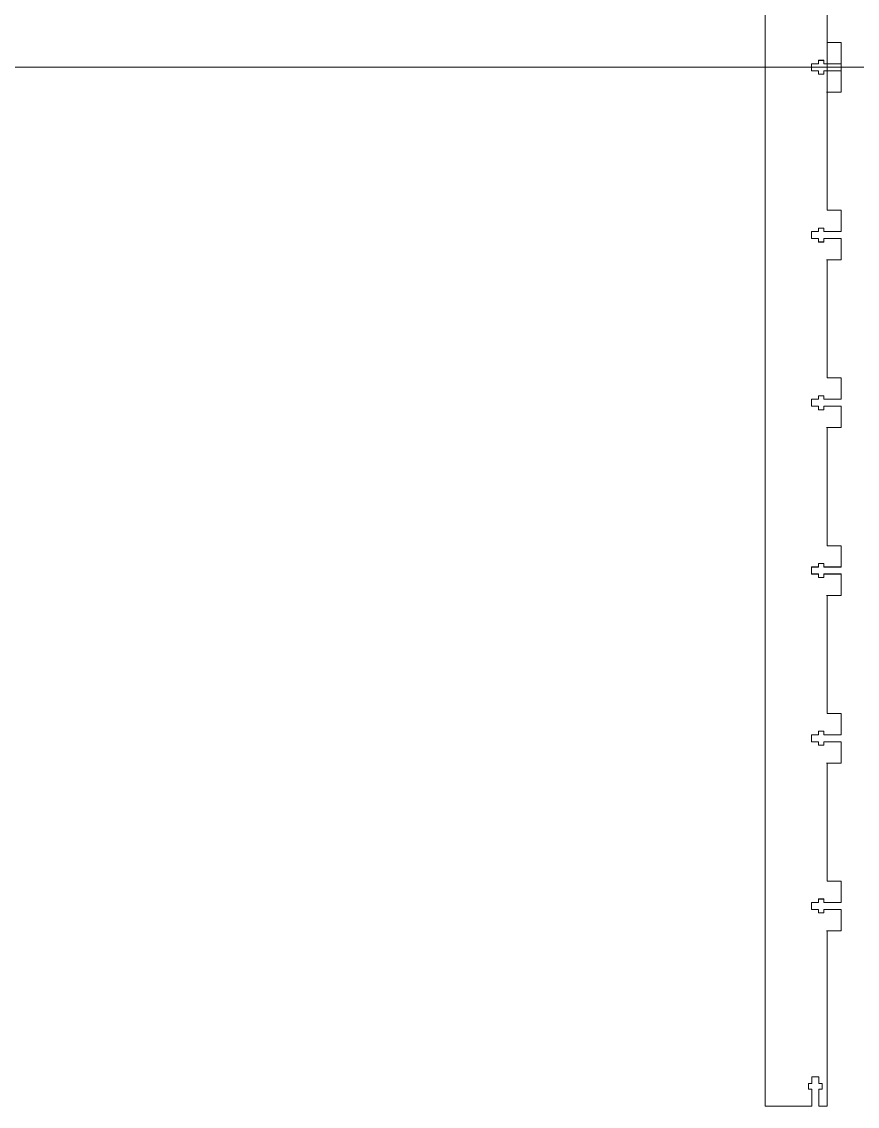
# Model space of a CAD drawing. Header units: millimetres. Extents: x -1390 to 6316, y -1840 to 2435.
# Drawn here: x -871.5 to -602.6, y -1364.6 to -1015.4 of the extents above; entities that cross this region are included whole.
import ezdxf

# ---------------------------------------------------------------- set-up
doc = ezdxf.new("R2010")
doc.units = ezdxf.units.MM
for name, color, linetype, lineweight, true_color in [('New Build platform', 1, 'CONTINUOUS', 0, 0xff0000), ('Referance lines', 3, 'CONTINUOUS', 0, 0x00ff00), ('table under support', 1, 'CONTINUOUS', 0, 0xff0000)]:
    doc.layers.add(name, color=color, linetype=linetype, lineweight=lineweight, true_color=true_color)

msp = doc.modelspace()

# ---------------------------------------------------------------- linework, layer by layer
at = {"layer": 'New Build platform', "color": 1, "true_color": 0xff0000}
for p, q in [((-612.22, -984.06), (-612.22, -1022.08)), ((-612.22, -1022.08), (-607.74, -1022.08)), ((-612.22, -1022.08), (-607.74, -1022.08)), ((-612.22, -1022.08), (-607.74, -1022.08)), ((-612.22, -1022.08), (-607.74, -1022.08)), ((-612.22, -1022.08), (-607.74, -1022.08)), ((-607.74, -1022.08), (-607.74, -1028.94)), ((-607.74, -1022.08), (-607.74, -1028.94)), ((-607.74, -1022.08), (-607.74, -1028.94)), ((-607.74, -1022.08), (-607.74, -1028.94)), ((-607.74, -1022.08), (-607.74, -1028.95)), ((-615.07, -1028.94), (-617.27, -1028.94)), ((-617.27, -1028.94), (-617.27, -1031.18)), ((-615.07, -1028.94), (-617.27, -1028.94)), ((-617.27, -1028.94), (-617.27, -1031.18)), ((-615.07, -1028.94), (-617.27, -1028.94)), ((-617.27, -1028.94), (-617.27, -1031.18)), ((-615.07, -1028.94), (-617.27, -1028.94)), ((-617.27, -1028.94), (-617.27, -1031.18)), ((-615.07, -1028.95), (-617.27, -1028.95)), ((-617.27, -1028.95), (-617.27, -1031.2)), ((-613.31, -1027.82), (-615.07, -1027.82)), ((-615.07, -1027.82), (-615.07, -1028.94)), ((-613.31, -1027.82), (-615.07, -1027.82)), ((-615.07, -1027.82), (-615.07, -1028.94)), ((-613.31, -1027.82), (-615.07, -1027.82)), ((-615.07, -1027.82), (-615.07, -1028.94)), ((-613.31, -1027.82), (-615.07, -1027.82)), ((-615.07, -1027.82), (-615.07, -1028.94)), ((-613.31, -1027.84), (-615.07, -1027.84)), ((-615.07, -1027.84), (-615.07, -1028.95)), ((-613.31, -1028.94), (-613.31, -1027.82)), ((-613.31, -1028.94), (-613.31, -1027.82)), ((-613.31, -1028.94), (-613.31, -1027.82)), ((-613.31, -1028.94), (-613.31, -1027.82)), ((-613.31, -1028.95), (-613.31, -1027.84)), ((-607.74, -1028.94), (-613.31, -1028.94)), ((-607.74, -1028.94), (-613.31, -1028.94)), ((-607.74, -1028.94), (-613.31, -1028.94)), ((-607.74, -1028.94), (-613.31, -1028.94)), ((-612.22, -1028.95), (-613.31, -1028.95)), ((-607.74, -1028.95), (-612.22, -1028.95)), ((-617.27, -1031.18), (-615.07, -1031.18)), ((-617.27, -1031.18), (-615.07, -1031.18)), ((-617.27, -1031.18), (-615.07, -1031.18)), ((-617.27, -1031.18), (-615.07, -1031.18)), ((-617.27, -1031.2), (-615.07, -1031.2)), ((-615.07, -1031.18), (-615.07, -1032.3)), ((-615.07, -1031.18), (-615.07, -1032.3)), ((-615.07, -1031.18), (-615.07, -1032.3)), ((-615.07, -1031.18), (-615.07, -1032.3)), ((-615.07, -1031.2), (-615.07, -1032.32)), ((-615.07, -1032.3), (-613.31, -1032.3)), ((-615.07, -1032.3), (-613.31, -1032.3)), ((-615.07, -1032.3), (-613.31, -1032.3)), ((-615.07, -1032.3), (-613.31, -1032.3)), ((-615.07, -1032.32), (-613.31, -1032.32)), ((-613.31, -1032.3), (-613.31, -1031.18)), ((-613.31, -1031.18), (-607.74, -1031.18)), ((-613.31, -1032.3), (-613.31, -1031.18)), ((-613.31, -1031.18), (-607.74, -1031.18)), ((-613.31, -1032.3), (-613.31, -1031.18)), ((-613.31, -1031.18), (-607.74, -1031.18)), ((-613.31, -1032.3), (-613.31, -1031.18)), ((-613.31, -1031.18), (-607.74, -1031.18)), ((-613.31, -1032.32), (-613.31, -1031.2)), ((-613.31, -1031.2), (-607.74, -1031.2)), ((-607.74, -1031.18), (-607.74, -1038.08)), ((-607.74, -1031.18), (-607.74, -1038.08)), ((-607.74, -1031.18), (-607.74, -1038.08)), ((-607.74, -1031.18), (-607.74, -1038.08)), ((-607.74, -1031.2), (-607.74, -1038.07)), ((-607.74, -1038.08), (-612.46, -1038.08)), ((-607.74, -1038.08), (-612.46, -1038.08)), ((-607.74, -1038.08), (-612.46, -1038.08)), ((-607.74, -1038.08), (-612.46, -1038.08)), ((-607.74, -1038.07), (-612.22, -1038.07)), ((-612.22, -1038.07), (-612.22, -1076.09)), ((-612.22, -1076.09), (-607.74, -1076.09)), ((-612.22, -1076.09), (-607.74, -1076.09)), ((-612.22, -1076.09), (-607.74, -1076.09)), ((-612.22, -1076.09), (-607.74, -1076.09)), ((-612.22, -1076.09), (-607.74, -1076.09)), ((-607.74, -1076.09), (-607.74, -1082.95)), ((-607.74, -1076.09), (-607.74, -1082.95)), ((-607.74, -1076.09), (-607.74, -1082.95)), ((-607.74, -1076.09), (-607.74, -1082.95)), ((-607.74, -1076.09), (-607.74, -1082.96)), ((-613.31, -1081.83), (-615.07, -1081.83)), ((-615.07, -1081.83), (-615.07, -1082.95)), ((-613.31, -1081.83), (-615.07, -1081.83)), ((-615.07, -1081.83), (-615.07, -1082.95)), ((-613.31, -1081.83), (-615.07, -1081.83)), ((-615.07, -1081.83), (-615.07, -1082.95)), ((-613.31, -1081.83), (-615.07, -1081.83)), ((-615.07, -1081.83), (-615.07, -1082.95)), ((-613.31, -1081.85), (-615.07, -1081.85)), ((-615.07, -1081.85), (-615.07, -1082.96)), ((-613.31, -1082.95), (-613.31, -1081.83)), ((-613.31, -1082.95), (-613.31, -1081.83)), ((-613.31, -1082.95), (-613.31, -1081.83)), ((-613.31, -1082.95), (-613.31, -1081.83)), ((-613.31, -1082.96), (-613.31, -1081.85)), ((-615.07, -1082.95), (-617.27, -1082.95)), ((-617.27, -1082.95), (-617.27, -1085.19)), ((-615.07, -1082.95), (-617.27, -1082.95)), ((-617.27, -1082.95), (-617.27, -1085.19)), ((-615.07, -1082.95), (-617.27, -1082.95)), ((-617.27, -1082.95), (-617.27, -1085.19)), ((-615.07, -1082.95), (-617.27, -1082.95)), ((-617.27, -1082.95), (-617.27, -1085.19)), ((-615.07, -1082.96), (-617.27, -1082.96)), ((-617.27, -1082.96), (-617.27, -1085.21)), ((-617.27, -1085.19), (-615.07, -1085.19)), ((-617.27, -1085.19), (-615.07, -1085.19)), ((-617.27, -1085.19), (-615.07, -1085.19)), ((-617.27, -1085.19), (-615.07, -1085.19)), ((-617.27, -1085.21), (-615.07, -1085.21)), ((-615.07, -1085.19), (-615.07, -1086.31)), ((-615.07, -1085.19), (-615.07, -1086.31)), ((-615.07, -1085.19), (-615.07, -1086.31)), ((-615.07, -1085.19), (-615.07, -1086.31)), ((-615.07, -1085.21), (-615.07, -1086.33)), ((-607.74, -1082.95), (-613.31, -1082.95)), ((-607.74, -1082.95), (-613.31, -1082.95)), ((-607.74, -1082.95), (-613.31, -1082.95)), ((-607.74, -1082.95), (-613.31, -1082.95)), ((-612.22, -1082.96), (-613.31, -1082.96)), ((-613.31, -1086.31), (-613.31, -1085.19)), ((-613.31, -1085.19), (-607.74, -1085.19)), ((-613.31, -1086.31), (-613.31, -1085.19)), ((-613.31, -1085.19), (-607.74, -1085.19)), ((-613.31, -1086.31), (-613.31, -1085.19)), ((-613.31, -1085.19), (-607.74, -1085.19)), ((-613.31, -1086.31), (-613.31, -1085.19)), ((-613.31, -1085.19), (-607.74, -1085.19)), ((-613.31, -1086.33), (-613.31, -1085.21)), ((-613.31, -1085.21), (-607.74, -1085.21)), ((-607.74, -1082.96), (-612.22, -1082.96)), ((-607.74, -1085.19), (-607.74, -1092.09)), ((-607.74, -1085.19), (-607.74, -1092.09)), ((-607.74, -1085.19), (-607.74, -1092.09)), ((-607.74, -1085.19), (-607.74, -1092.09)), ((-607.74, -1085.21), (-607.74, -1092.08)), ((-615.07, -1086.31), (-613.31, -1086.31)), ((-615.07, -1086.31), (-613.31, -1086.31)), ((-615.07, -1086.31), (-613.31, -1086.31)), ((-615.07, -1086.31), (-613.31, -1086.31)), ((-615.07, -1086.33), (-613.31, -1086.33)), ((-607.74, -1092.09), (-612.46, -1092.09)), ((-607.74, -1092.09), (-612.46, -1092.09)), ((-607.74, -1092.09), (-612.46, -1092.09)), ((-607.74, -1092.09), (-612.46, -1092.09)), ((-607.74, -1092.08), (-612.22, -1092.08)), ((-612.22, -1092.08), (-612.22, -1130.1)), ((-612.22, -1130.1), (-607.74, -1130.1)), ((-612.22, -1130.1), (-607.74, -1130.1)), ((-612.22, -1130.1), (-607.74, -1130.1)), ((-612.22, -1130.1), (-607.74, -1130.1)), ((-612.22, -1130.1), (-607.74, -1130.1)), ((-612.22, -1130.1), (-607.74, -1130.1)), ((-607.74, -1130.1), (-607.74, -1136.96)), ((-607.74, -1130.1), (-607.74, -1136.96)), ((-607.74, -1130.1), (-607.74, -1136.96)), ((-607.74, -1130.1), (-607.74, -1136.96)), ((-607.74, -1130.1), (-607.74, -1136.96)), ((-607.74, -1130.1), (-607.74, -1136.97)), ((-615.07, -1136.96), (-617.27, -1136.96)), ((-617.27, -1136.96), (-617.27, -1139.2)), ((-615.07, -1136.96), (-617.27, -1136.96)), ((-617.27, -1136.96), (-617.27, -1139.2)), ((-615.07, -1136.96), (-617.27, -1136.96)), ((-617.27, -1136.96), (-617.27, -1139.2)), ((-615.07, -1136.96), (-617.27, -1136.96)), ((-617.27, -1136.96), (-617.27, -1139.2)), ((-615.07, -1136.96), (-617.27, -1136.96)), ((-617.27, -1136.96), (-617.27, -1139.2)), ((-615.07, -1136.97), (-617.27, -1136.97)), ((-617.27, -1136.97), (-617.27, -1139.22)), ((-613.31, -1135.84), (-615.07, -1135.84)), ((-615.07, -1135.84), (-615.07, -1136.96)), ((-613.31, -1135.84), (-615.07, -1135.84)), ((-615.07, -1135.84), (-615.07, -1136.96)), ((-613.31, -1135.84), (-615.07, -1135.84)), ((-615.07, -1135.84), (-615.07, -1136.96)), ((-613.31, -1135.84), (-615.07, -1135.84)), ((-615.07, -1135.84), (-615.07, -1136.96)), ((-613.31, -1135.84), (-615.07, -1135.84)), ((-615.07, -1135.84), (-615.07, -1136.96)), ((-613.31, -1135.86), (-615.07, -1135.86)), ((-615.07, -1135.86), (-615.07, -1136.97)), ((-613.31, -1136.96), (-613.31, -1135.84)), ((-613.31, -1136.96), (-613.31, -1135.84)), ((-613.31, -1136.96), (-613.31, -1135.84)), ((-613.31, -1136.96), (-613.31, -1135.84)), ((-613.31, -1136.96), (-613.31, -1135.84)), ((-613.31, -1136.97), (-613.31, -1135.86)), ((-607.74, -1136.96), (-613.31, -1136.96)), ((-607.74, -1136.96), (-613.31, -1136.96)), ((-607.74, -1136.96), (-613.31, -1136.96)), ((-607.74, -1136.96), (-613.31, -1136.96)), ((-607.74, -1136.96), (-613.31, -1136.96)), ((-612.22, -1136.97), (-613.31, -1136.97)), ((-607.74, -1136.97), (-612.22, -1136.97)), ((-617.27, -1139.2), (-615.07, -1139.2)), ((-617.27, -1139.2), (-615.07, -1139.2)), ((-617.27, -1139.2), (-615.07, -1139.2)), ((-617.27, -1139.2), (-615.07, -1139.2)), ((-617.27, -1139.2), (-615.07, -1139.2)), ((-617.27, -1139.22), (-615.07, -1139.22)), ((-615.07, -1139.2), (-615.07, -1140.32)), ((-615.07, -1139.2), (-615.07, -1140.32)), ((-615.07, -1139.2), (-615.07, -1140.32)), ((-615.07, -1139.2), (-615.07, -1140.32)), ((-615.07, -1139.2), (-615.07, -1140.32)), ((-615.07, -1139.22), (-615.07, -1140.34)), ((-615.07, -1140.32), (-613.31, -1140.32)), ((-615.07, -1140.32), (-613.31, -1140.32)), ((-615.07, -1140.32), (-613.31, -1140.32)), ((-615.07, -1140.32), (-613.31, -1140.32)), ((-615.07, -1140.32), (-613.31, -1140.32)), ((-615.07, -1140.34), (-613.31, -1140.34)), ((-613.31, -1140.32), (-613.31, -1139.2)), ((-613.31, -1139.2), (-607.74, -1139.2)), ((-613.31, -1140.32), (-613.31, -1139.2)), ((-613.31, -1139.2), (-607.74, -1139.2)), ((-613.31, -1140.32), (-613.31, -1139.2)), ((-613.31, -1139.2), (-607.74, -1139.2)), ((-613.31, -1140.32), (-613.31, -1139.2)), ((-613.31, -1139.2), (-607.74, -1139.2)), ((-613.31, -1140.32), (-613.31, -1139.2)), ((-613.31, -1139.2), (-607.74, -1139.2)), ((-613.31, -1140.34), (-613.31, -1139.22)), ((-613.31, -1139.22), (-607.74, -1139.22)), ((-607.74, -1139.2), (-607.74, -1146.1)), ((-607.74, -1139.2), (-607.74, -1146.1)), ((-607.74, -1139.2), (-607.74, -1146.1)), ((-607.74, -1139.2), (-607.74, -1146.1)), ((-607.74, -1139.2), (-607.74, -1146.1)), ((-607.74, -1139.22), (-607.74, -1146.09)), ((-607.74, -1146.1), (-612.46, -1146.1)), ((-607.74, -1146.1), (-612.46, -1146.1)), ((-607.74, -1146.1), (-612.46, -1146.1)), ((-607.74, -1146.1), (-612.46, -1146.1)), ((-607.74, -1146.1), (-612.46, -1146.1)), ((-607.74, -1146.09), (-612.22, -1146.09)), ((-612.22, -1146.09), (-612.22, -1184.11)), ((-612.22, -1184.11), (-607.74, -1184.11)), ((-612.22, -1184.11), (-607.74, -1184.11)), ((-612.22, -1184.11), (-607.74, -1184.11)), ((-612.22, -1184.11), (-607.74, -1184.11)), ((-612.22, -1184.11), (-607.74, -1184.11)), ((-612.22, -1184.11), (-607.74, -1184.11)), ((-612.22, -1184.11), (-607.74, -1184.11)), ((-607.74, -1184.11), (-607.74, -1190.97)), ((-607.74, -1184.11), (-607.74, -1190.97)), ((-607.74, -1184.11), (-607.74, -1190.97)), ((-607.74, -1184.11), (-607.74, -1190.97)), ((-607.74, -1184.11), (-607.74, -1190.97)), ((-607.74, -1184.11), (-607.74, -1190.97)), ((-607.74, -1184.11), (-607.74, -1190.98)), ((-613.31, -1189.85), (-615.07, -1189.85)), ((-615.07, -1189.85), (-615.07, -1190.97)), ((-613.31, -1189.85), (-615.07, -1189.85)), ((-615.07, -1189.85), (-615.07, -1190.97)), ((-613.31, -1189.85), (-615.07, -1189.85)), ((-615.07, -1189.85), (-615.07, -1190.97)), ((-613.31, -1189.85), (-615.07, -1189.85)), ((-615.07, -1189.85), (-615.07, -1190.97)), ((-613.31, -1189.85), (-615.07, -1189.85)), ((-615.07, -1189.85), (-615.07, -1190.97)), ((-613.31, -1189.85), (-615.07, -1189.85)), ((-615.07, -1189.85), (-615.07, -1190.97)), ((-613.31, -1189.87), (-615.07, -1189.87)), ((-615.07, -1189.87), (-615.07, -1190.98)), ((-613.31, -1190.97), (-613.31, -1189.85)), ((-613.31, -1190.97), (-613.31, -1189.85)), ((-613.31, -1190.97), (-613.31, -1189.85)), ((-613.31, -1190.97), (-613.31, -1189.85)), ((-613.31, -1190.97), (-613.31, -1189.85)), ((-613.31, -1190.97), (-613.31, -1189.85)), ((-613.31, -1190.98), (-613.31, -1189.87)), ((-615.07, -1190.97), (-617.27, -1190.97)), ((-617.27, -1190.97), (-617.27, -1193.21)), ((-615.07, -1190.97), (-617.27, -1190.97)), ((-617.27, -1190.97), (-617.27, -1193.21)), ((-615.07, -1190.97), (-617.27, -1190.97)), ((-617.27, -1190.97), (-617.27, -1193.21)), ((-615.07, -1190.97), (-617.27, -1190.97)), ((-617.27, -1190.97), (-617.27, -1193.21)), ((-615.07, -1190.97), (-617.27, -1190.97)), ((-617.27, -1190.97), (-617.27, -1193.21)), ((-615.07, -1190.97), (-617.27, -1190.97)), ((-617.27, -1190.97), (-617.27, -1193.21)), ((-615.07, -1190.98), (-617.27, -1190.98)), ((-617.27, -1190.98), (-617.27, -1193.23)), ((-617.27, -1193.21), (-615.07, -1193.21)), ((-617.27, -1193.21), (-615.07, -1193.21)), ((-617.27, -1193.21), (-615.07, -1193.21)), ((-617.27, -1193.21), (-615.07, -1193.21)), ((-617.27, -1193.21), (-615.07, -1193.21)), ((-617.27, -1193.21), (-615.07, -1193.21)), ((-617.27, -1193.23), (-615.07, -1193.23)), ((-615.07, -1193.21), (-615.07, -1194.33)), ((-615.07, -1193.21), (-615.07, -1194.33)), ((-615.07, -1193.21), (-615.07, -1194.33)), ((-615.07, -1193.21), (-615.07, -1194.33)), ((-615.07, -1193.21), (-615.07, -1194.33)), ((-615.07, -1193.21), (-615.07, -1194.33)), ((-615.07, -1193.23), (-615.07, -1194.35)), ((-615.07, -1194.33), (-613.31, -1194.33)), ((-615.07, -1194.33), (-613.31, -1194.33)), ((-615.07, -1194.33), (-613.31, -1194.33)), ((-615.07, -1194.33), (-613.31, -1194.33)), ((-615.07, -1194.33), (-613.31, -1194.33)), ((-615.07, -1194.33), (-613.31, -1194.33)), ((-615.07, -1194.35), (-613.31, -1194.35)), ((-607.74, -1190.97), (-613.31, -1190.97)), ((-607.74, -1190.97), (-613.31, -1190.97)), ((-607.74, -1190.97), (-613.31, -1190.97)), ((-607.74, -1190.97), (-613.31, -1190.97)), ((-607.74, -1190.97), (-613.31, -1190.97)), ((-607.74, -1190.97), (-613.31, -1190.97)), ((-612.22, -1190.98), (-613.31, -1190.98)), ((-613.31, -1194.33), (-613.31, -1193.21)), ((-613.31, -1193.21), (-607.74, -1193.21)), ((-613.31, -1194.33), (-613.31, -1193.21)), ((-613.31, -1193.21), (-607.74, -1193.21)), ((-613.31, -1194.33), (-613.31, -1193.21)), ((-613.31, -1193.21), (-607.74, -1193.21)), ((-613.31, -1194.33), (-613.31, -1193.21)), ((-613.31, -1193.21), (-607.74, -1193.21)), ((-613.31, -1194.33), (-613.31, -1193.21)), ((-613.31, -1193.21), (-607.74, -1193.21)), ((-613.31, -1194.33), (-613.31, -1193.21)), ((-613.31, -1193.21), (-607.74, -1193.21)), ((-613.31, -1194.35), (-613.31, -1193.23)), ((-613.31, -1193.23), (-607.74, -1193.23)), ((-607.74, -1190.98), (-612.22, -1190.98)), ((-607.74, -1193.21), (-607.74, -1200.11)), ((-607.74, -1193.21), (-607.74, -1200.11)), ((-607.74, -1193.21), (-607.74, -1200.11)), ((-607.74, -1193.21), (-607.74, -1200.11)), ((-607.74, -1193.21), (-607.74, -1200.11)), ((-607.74, -1193.21), (-607.74, -1200.11)), ((-607.74, -1193.23), (-607.74, -1200.1)), ((-607.74, -1200.11), (-612.46, -1200.11)), ((-607.74, -1200.11), (-612.46, -1200.11)), ((-607.74, -1200.11), (-612.46, -1200.11)), ((-607.74, -1200.11), (-612.46, -1200.11)), ((-607.74, -1200.11), (-612.46, -1200.11)), ((-607.74, -1200.11), (-612.46, -1200.11)), ((-607.74, -1200.1), (-612.22, -1200.1)), ((-612.22, -1200.1), (-612.22, -1238.12)), ((-612.22, -1238.12), (-607.74, -1238.12)), ((-612.22, -1238.12), (-607.74, -1238.12)), ((-612.22, -1238.12), (-607.74, -1238.12)), ((-612.22, -1238.12), (-607.74, -1238.12)), ((-612.22, -1238.12), (-607.74, -1238.12)), ((-612.22, -1238.12), (-607.74, -1238.12)), ((-612.22, -1238.12), (-607.74, -1238.12)), ((-612.22, -1238.12), (-607.74, -1238.12)), ((-607.74, -1238.12), (-607.74, -1244.98)), ((-607.74, -1238.12), (-607.74, -1244.98)), ((-607.74, -1238.12), (-607.74, -1244.98)), ((-607.74, -1238.12), (-607.74, -1244.98)), ((-607.74, -1238.12), (-607.74, -1244.98)), ((-607.74, -1238.12), (-607.74, -1244.98)), ((-607.74, -1238.12), (-607.74, -1244.98)), ((-607.74, -1238.12), (-607.74, -1244.99)), ((-615.07, -1244.98), (-617.27, -1244.98)), ((-617.27, -1244.98), (-617.27, -1247.22)), ((-615.07, -1244.98), (-617.27, -1244.98)), ((-617.27, -1244.98), (-617.27, -1247.22)), ((-615.07, -1244.98), (-617.27, -1244.98)), ((-617.27, -1244.98), (-617.27, -1247.22)), ((-615.07, -1244.98), (-617.27, -1244.98)), ((-617.27, -1244.98), (-617.27, -1247.22)), ((-615.07, -1244.98), (-617.27, -1244.98)), ((-617.27, -1244.98), (-617.27, -1247.22)), ((-615.07, -1244.98), (-617.27, -1244.98)), ((-617.27, -1244.98), (-617.27, -1247.22)), ((-615.07, -1244.98), (-617.27, -1244.98)), ((-617.27, -1244.98), (-617.27, -1247.22)), ((-615.07, -1244.99), (-617.27, -1244.99)), ((-617.27, -1244.99), (-617.27, -1247.24)), ((-613.31, -1243.86), (-615.07, -1243.86)), ((-615.07, -1243.86), (-615.07, -1244.98)), ((-613.31, -1243.86), (-615.07, -1243.86)), ((-615.07, -1243.86), (-615.07, -1244.98)), ((-613.31, -1243.86), (-615.07, -1243.86)), ((-615.07, -1243.86), (-615.07, -1244.98)), ((-613.31, -1243.86), (-615.07, -1243.86)), ((-615.07, -1243.86), (-615.07, -1244.98)), ((-613.31, -1243.86), (-615.07, -1243.86)), ((-615.07, -1243.86), (-615.07, -1244.98)), ((-613.31, -1243.86), (-615.07, -1243.86)), ((-615.07, -1243.86), (-615.07, -1244.98)), ((-613.31, -1243.86), (-615.07, -1243.86)), ((-615.07, -1243.86), (-615.07, -1244.98)), ((-613.31, -1243.88), (-615.07, -1243.88)), ((-615.07, -1243.88), (-615.07, -1244.99)), ((-613.31, -1244.98), (-613.31, -1243.86)), ((-613.31, -1244.98), (-613.31, -1243.86)), ((-613.31, -1244.98), (-613.31, -1243.86)), ((-613.31, -1244.98), (-613.31, -1243.86)), ((-613.31, -1244.98), (-613.31, -1243.86)), ((-613.31, -1244.98), (-613.31, -1243.86)), ((-613.31, -1244.98), (-613.31, -1243.86)), ((-613.31, -1244.99), (-613.31, -1243.88)), ((-607.74, -1244.98), (-613.31, -1244.98)), ((-607.74, -1244.98), (-613.31, -1244.98)), ((-607.74, -1244.98), (-613.31, -1244.98)), ((-607.74, -1244.98), (-613.31, -1244.98)), ((-607.74, -1244.98), (-613.31, -1244.98)), ((-607.74, -1244.98), (-613.31, -1244.98)), ((-607.74, -1244.98), (-613.31, -1244.98)), ((-612.22, -1244.99), (-613.31, -1244.99)), ((-607.74, -1244.99), (-612.22, -1244.99)), ((-617.27, -1247.22), (-615.07, -1247.22)), ((-617.27, -1247.22), (-615.07, -1247.22)), ((-617.27, -1247.22), (-615.07, -1247.22)), ((-617.27, -1247.22), (-615.07, -1247.22)), ((-617.27, -1247.22), (-615.07, -1247.22)), ((-617.27, -1247.22), (-615.07, -1247.22)), ((-617.27, -1247.22), (-615.07, -1247.22)), ((-617.27, -1247.24), (-615.07, -1247.24)), ((-615.07, -1247.22), (-615.07, -1248.34)), ((-615.07, -1247.22), (-615.07, -1248.34)), ((-615.07, -1247.22), (-615.07, -1248.34)), ((-615.07, -1247.22), (-615.07, -1248.34)), ((-615.07, -1247.22), (-615.07, -1248.34)), ((-615.07, -1247.22), (-615.07, -1248.34)), ((-615.07, -1247.22), (-615.07, -1248.34)), ((-615.07, -1247.24), (-615.07, -1248.36)), ((-615.07, -1248.34), (-613.31, -1248.34)), ((-615.07, -1248.34), (-613.31, -1248.34)), ((-615.07, -1248.34), (-613.31, -1248.34)), ((-615.07, -1248.34), (-613.31, -1248.34)), ((-615.07, -1248.34), (-613.31, -1248.34)), ((-615.07, -1248.34), (-613.31, -1248.34)), ((-615.07, -1248.34), (-613.31, -1248.34)), ((-615.07, -1248.36), (-613.31, -1248.36)), ((-613.31, -1248.34), (-613.31, -1247.22)), ((-613.31, -1247.22), (-607.74, -1247.22)), ((-613.31, -1248.34), (-613.31, -1247.22)), ((-613.31, -1247.22), (-607.74, -1247.22)), ((-613.31, -1248.34), (-613.31, -1247.22)), ((-613.31, -1247.22), (-607.74, -1247.22)), ((-613.31, -1248.34), (-613.31, -1247.22)), ((-613.31, -1247.22), (-607.74, -1247.22)), ((-613.31, -1248.34), (-613.31, -1247.22)), ((-613.31, -1247.22), (-607.74, -1247.22)), ((-613.31, -1248.34), (-613.31, -1247.22)), ((-613.31, -1247.22), (-607.74, -1247.22)), ((-613.31, -1248.34), (-613.31, -1247.22)), ((-613.31, -1247.22), (-607.74, -1247.22)), ((-613.31, -1248.36), (-613.31, -1247.24)), ((-613.31, -1247.24), (-607.74, -1247.24)), ((-607.74, -1247.22), (-607.74, -1254.12)), ((-607.74, -1247.22), (-607.74, -1254.12)), ((-607.74, -1247.22), (-607.74, -1254.12)), ((-607.74, -1247.22), (-607.74, -1254.12)), ((-607.74, -1247.22), (-607.74, -1254.12)), ((-607.74, -1247.22), (-607.74, -1254.12)), ((-607.74, -1247.22), (-607.74, -1254.12)), ((-607.74, -1247.24), (-607.74, -1254.11)), ((-607.74, -1254.12), (-612.46, -1254.12)), ((-607.74, -1254.12), (-612.46, -1254.12)), ((-607.74, -1254.12), (-612.46, -1254.12)), ((-607.74, -1254.12), (-612.46, -1254.12)), ((-607.74, -1254.12), (-612.46, -1254.12)), ((-607.74, -1254.12), (-612.46, -1254.12)), ((-607.74, -1254.12), (-612.46, -1254.12)), ((-607.74, -1254.11), (-612.22, -1254.11)), ((-612.22, -1254.11), (-612.22, -1292.13)), ((-612.22, -1292.13), (-607.74, -1292.13)), ((-612.22, -1292.13), (-607.74, -1292.13)), ((-612.22, -1292.13), (-607.74, -1292.13)), ((-612.22, -1292.13), (-607.74, -1292.13)), ((-612.22, -1292.13), (-607.74, -1292.13)), ((-612.22, -1292.13), (-607.74, -1292.13)), ((-612.22, -1292.13), (-607.74, -1292.13)), ((-607.74, -1292.13), (-607.74, -1298.99)), ((-607.74, -1292.13), (-607.74, -1298.99)), ((-607.74, -1292.13), (-607.74, -1298.99)), ((-607.74, -1292.13), (-607.74, -1298.99)), ((-607.74, -1292.13), (-607.74, -1298.99)), ((-607.74, -1292.13), (-607.74, -1298.99)), ((-607.74, -1292.13), (-607.74, -1299)), ((-615.07, -1298.99), (-617.27, -1298.99)), ((-617.27, -1298.99), (-617.27, -1301.23)), ((-615.07, -1298.99), (-617.27, -1298.99)), ((-617.27, -1298.99), (-617.27, -1301.23)), ((-615.07, -1298.99), (-617.27, -1298.99)), ((-617.27, -1298.99), (-617.27, -1301.23)), ((-615.07, -1298.99), (-617.27, -1298.99)), ((-617.27, -1298.99), (-617.27, -1301.23)), ((-615.07, -1298.99), (-617.27, -1298.99)), ((-617.27, -1298.99), (-617.27, -1301.23)), ((-615.07, -1298.99), (-617.27, -1298.99)), ((-617.27, -1298.99), (-617.27, -1301.23)), ((-615.07, -1299), (-617.27, -1299)), ((-617.27, -1299), (-617.27, -1301.25)), ((-613.31, -1297.87), (-615.07, -1297.87)), ((-615.07, -1297.87), (-615.07, -1298.99)), ((-613.31, -1297.87), (-615.07, -1297.87)), ((-615.07, -1297.87), (-615.07, -1298.99)), ((-613.31, -1297.87), (-615.07, -1297.87)), ((-615.07, -1297.87), (-615.07, -1298.99)), ((-613.31, -1297.87), (-615.07, -1297.87)), ((-615.07, -1297.87), (-615.07, -1298.99)), ((-613.31, -1297.87), (-615.07, -1297.87)), ((-615.07, -1297.87), (-615.07, -1298.99)), ((-613.31, -1297.87), (-615.07, -1297.87)), ((-615.07, -1297.87), (-615.07, -1298.99)), ((-613.31, -1297.89), (-615.07, -1297.89)), ((-615.07, -1297.89), (-615.07, -1299)), ((-613.31, -1298.99), (-613.31, -1297.87)), ((-613.31, -1298.99), (-613.31, -1297.87)), ((-613.31, -1298.99), (-613.31, -1297.87)), ((-613.31, -1298.99), (-613.31, -1297.87)), ((-613.31, -1298.99), (-613.31, -1297.87)), ((-613.31, -1298.99), (-613.31, -1297.87)), ((-613.31, -1299), (-613.31, -1297.89)), ((-607.74, -1298.99), (-613.31, -1298.99)), ((-607.74, -1298.99), (-613.31, -1298.99)), ((-607.74, -1298.99), (-613.31, -1298.99)), ((-607.74, -1298.99), (-613.31, -1298.99)), ((-607.74, -1298.99), (-613.31, -1298.99)), ((-607.74, -1298.99), (-613.31, -1298.99)), ((-612.22, -1299), (-613.31, -1299)), ((-607.74, -1299), (-612.22, -1299)), ((-617.27, -1301.23), (-615.07, -1301.23)), ((-617.27, -1301.23), (-615.07, -1301.23)), ((-617.27, -1301.23), (-615.07, -1301.23)), ((-617.27, -1301.23), (-615.07, -1301.23)), ((-617.27, -1301.23), (-615.07, -1301.23)), ((-617.27, -1301.23), (-615.07, -1301.23)), ((-617.27, -1301.25), (-615.07, -1301.25)), ((-615.07, -1301.23), (-615.07, -1302.35)), ((-615.07, -1301.23), (-615.07, -1302.35)), ((-615.07, -1301.23), (-615.07, -1302.35)), ((-615.07, -1301.23), (-615.07, -1302.35)), ((-615.07, -1301.23), (-615.07, -1302.35)), ((-615.07, -1301.23), (-615.07, -1302.35)), ((-615.07, -1301.25), (-615.07, -1302.37)), ((-615.07, -1302.35), (-613.31, -1302.35)), ((-615.07, -1302.35), (-613.31, -1302.35)), ((-615.07, -1302.35), (-613.31, -1302.35)), ((-615.07, -1302.35), (-613.31, -1302.35)), ((-615.07, -1302.35), (-613.31, -1302.35)), ((-615.07, -1302.35), (-613.31, -1302.35)), ((-615.07, -1302.37), (-613.31, -1302.37)), ((-613.31, -1302.35), (-613.31, -1301.23)), ((-613.31, -1301.23), (-607.74, -1301.23)), ((-613.31, -1302.35), (-613.31, -1301.23)), ((-613.31, -1301.23), (-607.74, -1301.23)), ((-613.31, -1302.35), (-613.31, -1301.23)), ((-613.31, -1301.23), (-607.74, -1301.23)), ((-613.31, -1302.35), (-613.31, -1301.23)), ((-613.31, -1301.23), (-607.74, -1301.23)), ((-613.31, -1302.35), (-613.31, -1301.23)), ((-613.31, -1301.23), (-607.74, -1301.23)), ((-613.31, -1302.35), (-613.31, -1301.23)), ((-613.31, -1301.23), (-607.74, -1301.23)), ((-613.31, -1302.37), (-613.31, -1301.25)), ((-613.31, -1301.25), (-607.74, -1301.25)), ((-607.74, -1301.23), (-607.74, -1308.13)), ((-607.74, -1301.23), (-607.74, -1308.13)), ((-607.74, -1301.23), (-607.74, -1308.13)), ((-607.74, -1301.23), (-607.74, -1308.13)), ((-607.74, -1301.23), (-607.74, -1308.13)), ((-607.74, -1301.23), (-607.74, -1308.13)), ((-607.74, -1301.25), (-607.74, -1308.12)), ((-607.74, -1308.13), (-612.46, -1308.13)), ((-607.74, -1308.13), (-612.46, -1308.13)), ((-607.74, -1308.13), (-612.46, -1308.13)), ((-607.74, -1308.13), (-612.46, -1308.13)), ((-607.74, -1308.13), (-612.46, -1308.13)), ((-607.74, -1308.13), (-612.46, -1308.13)), ((-607.74, -1308.12), (-612.22, -1308.12)), ((-612.22, -1308.12), (-612.22, -1346.14))]:
    msp.add_line(p, q, dxfattribs=at)
at = {"layer": 'Referance lines'}
for p, q in [((-612.22, -1022.08), (-612.22, -1038.08)), ((-1390.02, -1030.08), (609.98, -1030.08)), ((-607.74, -1028.94), (-607.74, -1031.18))]:
    msp.add_line(p, q, dxfattribs=at)
at = {"layer": 'table under support', "color": 1, "true_color": 0xff0000}
for p, q in [((-632.2, -1364.63), (-632.22, -695.52)), ((-612.22, -1346.14), (-612.2, -1364.63)), ((-618.29, -1359.06), (-618.29, -1357.3)), ((-618.29, -1357.3), (-617.17, -1357.3)), ((-617.17, -1357.3), (-617.17, -1355.1)), ((-617.17, -1355.1), (-614.93, -1355.1)), ((-614.93, -1355.1), (-614.93, -1357.3)), ((-614.93, -1357.3), (-613.81, -1357.3)), ((-613.81, -1357.3), (-613.81, -1359.06)), ((-617.17, -1359.06), (-618.29, -1359.06)), ((-617.17, -1364.63), (-617.17, -1359.06)), ((-613.81, -1359.06), (-614.93, -1359.06)), ((-614.93, -1359.06), (-614.93, -1364.63)), ((-617.17, -1364.63), (-632.2, -1364.63)), ((-614.93, -1364.63), (-612.2, -1364.63))]:
    msp.add_line(p, q, dxfattribs=at)

doc.saveas('drawing.dxf')
